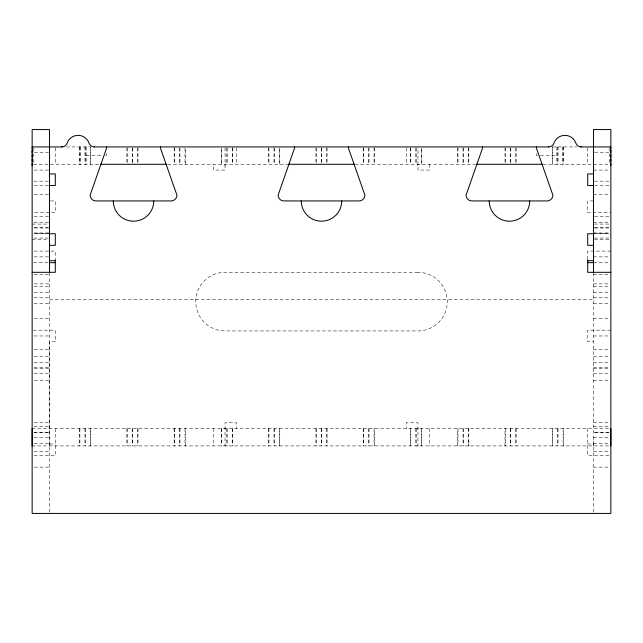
<?xml version="1.0" encoding="UTF-8"?>
<svg xmlns="http://www.w3.org/2000/svg" width="643" height="643" viewBox="0 0 643 643"><rect width="100%" height="100%" fill="white"/><g stroke="black" fill="none" stroke-linecap="round" stroke-linejoin="round"><path stroke-width="0.48" stroke-dasharray="3.21 2.41" d="M49.511 445.92L49.511 341.754L55.298 341.754L55.298 330.18L32.15 330.18M79.66 428.56L79.66 445.92M79.66 146.925L79.66 164.286M90.735 445.92L90.735 428.56M90.735 164.286L90.735 146.925M126.92 428.56L126.92 445.92M137.996 428.56L137.996 445.92M137.996 147.649L137.996 162.116M174.181 428.56L174.181 445.92M174.181 147.649L174.181 164.286M185.256 445.92L185.256 428.56M185.256 164.286L185.256 147.649M221.441 428.56L221.441 445.92M221.441 164.286L221.441 147.649M225.05 427.836L225.05 429.283M225.05 165.733L225.05 164.286M225.05 445.197L225.05 445.92L225.05 422.772L236.624 422.772L236.624 428.56M232.517 428.56L232.517 445.92M232.517 147.649L232.517 164.286M268.702 428.56L268.702 445.92M268.702 147.649L268.702 164.286M279.777 445.92L279.777 428.56M279.777 164.286L279.777 147.649M315.962 428.56L315.962 445.92M327.038 428.56L327.038 445.92M327.038 147.649L327.038 162.116M363.223 428.56L363.223 445.92M363.223 147.649L363.223 164.286M374.298 445.92L374.298 428.56M374.298 147.649L374.298 164.286M410.483 445.92L410.483 428.56M410.483 147.649L410.483 164.286M417.95 427.836L417.95 429.283M417.95 165.733L417.95 164.286M417.95 445.197L417.95 445.92L417.95 422.772L406.376 422.772L406.376 428.56M421.559 445.92L421.559 428.56M421.559 164.286L421.559 147.649M457.744 445.92L457.744 428.56M457.744 147.649L457.744 164.286M468.819 443.75L468.819 445.92L468.819 428.56L468.819 430.73M468.819 147.649L468.819 164.286M505.004 445.92L505.004 428.56M516.08 428.56L516.08 445.92M552.265 445.92L552.265 428.56M552.265 164.286L552.265 146.925M563.34 445.92L563.34 428.56M563.34 146.925L563.34 164.286M593.489 445.92L593.489 439.41M106.416 153.436L106.344 155.606L105.331 155.606M66.309 146.925L90.422 146.925M552.578 146.925L576.691 146.925M34.32 152.713L48.426 152.713M594.574 152.713L608.68 152.713M86.162 155.606L102.639 155.606M537.669 155.606L536.6 155.606L536.583 153.436M540.369 155.606L556.838 155.606M33.597 164.286L100.059 164.286M167.783 164.286L288.12 164.286M354.88 164.286L475.217 164.286M542.941 164.286L609.403 164.286M34.079 170.073L49.511 170.073M593.489 170.073L608.921 170.073M33.886 181.165L48.643 181.165M594.357 181.165L609.114 181.165M34.079 185.506L48.546 185.506M594.453 185.506L608.921 185.506M34.079 194.403L49.511 194.403M593.489 194.403L608.921 194.403M50.475 200.938L55.298 200.938L55.298 212.511L32.15 212.511M593.489 200.938L587.702 200.938L587.702 212.511L610.85 212.511M34.079 216.771L48.546 216.771M594.453 216.771L608.921 216.771M34.079 222.558L49.511 222.558M593.489 222.558L608.921 222.558M32.15 224.085L48.546 224.085M594.453 224.085L610.85 224.085M34.079 227.863L48.546 227.863M594.453 227.863L608.921 227.863M34.32 227.919L48.426 227.919M594.574 227.919L608.68 227.919M34.079 232.983L49.511 232.983M593.489 232.983L608.921 232.983M48.546 233.65L34.079 233.65L49.511 233.731M594.453 233.65L608.921 233.65L593.489 233.731M33.886 238.071L48.643 238.071M594.357 238.071L609.114 238.071M32.15 239.517L48.546 239.517M594.453 239.517L610.85 239.517M34.079 251.091L55.298 251.091L55.298 259.049M610.85 251.091L587.702 251.091L587.702 259.049M34.079 256.879L49.511 256.879M593.489 256.879L608.921 256.879M33.597 262.666L49.511 262.666M593.489 262.666L609.403 262.666M34.079 274.239L49.511 274.239M593.489 274.239L608.921 274.239M34.32 283.885L49.511 283.885M593.489 283.885L608.68 283.885M34.079 286.698L49.511 286.698M593.489 286.698L608.921 286.698M34.079 292.485L49.511 292.485M593.489 292.485L608.921 292.485M34.079 297.789L49.511 297.789M593.489 297.789L608.921 297.789M49.511 299.316L593.489 299.316M34.079 303.576L49.511 303.576M593.489 303.576L608.921 303.576M34.079 318.606L49.511 318.606M593.489 318.606L608.921 318.606M610.85 330.18L587.702 330.18L587.702 341.754L593.489 341.754M34.079 335.967L49.511 335.967M593.489 335.967L608.921 335.967M34.079 349.471L49.511 349.471M593.489 349.471L608.921 349.471M34.079 356.624L49.511 356.624M593.489 356.624L608.921 356.624M34.079 362.411L49.511 362.411M593.489 362.411L608.921 362.411M34.079 367.716L49.511 367.716M593.489 367.716L608.921 367.716M34.32 368.76L49.511 368.76M593.489 368.76L608.68 368.76M34.079 373.503L49.511 373.503M593.489 373.503L608.921 373.503M34.32 380.334L49.511 380.334M593.489 380.334L608.68 380.334M34.079 422.772L49.511 422.772M593.489 422.772L608.921 422.772M34.079 426.55L49.511 426.55M593.489 426.55L608.921 426.55M32.15 428.56L610.85 428.56M34.32 432.281L49.511 432.281L34.079 432.337M608.68 432.281L593.489 432.281L608.921 432.337M34.079 437.642L49.511 437.642M593.489 437.642L608.921 437.642M34.079 443.429L49.511 443.429M593.489 443.429L608.921 443.429M49.511 443.991L55.298 443.991M587.702 443.991L593.489 443.991M32.15 445.92L610.85 445.92M34.079 451.707L49.511 451.707M593.489 451.707L608.921 451.707M34.079 455.565L55.298 455.565L55.298 428.56M608.921 455.565L587.702 455.565L587.702 428.56M34.32 467.139L49.511 467.139M593.489 467.139L608.68 467.139M609.194 148.011L609.194 164.286M593.489 272.897L593.489 512.471M587.702 147.89L587.702 164.286M563.107 146.925L563.107 164.286M563.107 428.56L563.107 445.92M562.625 146.925L562.625 164.286M558.044 146.925L558.044 164.286M558.044 428.56L558.044 445.92M557.561 146.925L557.561 164.286M557.561 428.56L557.561 445.92M556.838 146.925L556.838 164.286M552.498 146.925L552.498 164.286M552.498 428.56L552.498 445.92M516.08 147.649L516.08 162.116M515.847 148.011L515.847 163.201M515.847 428.56L515.847 445.92M510.783 148.011L510.783 163.201M510.783 428.56L510.783 445.92M510.301 148.011L510.301 163.201M510.301 428.56L510.301 445.92M505.237 148.011L505.237 163.201M505.237 428.56L505.237 445.92M505.004 147.649L505.004 162.116M468.586 148.011L468.586 164.286M468.586 428.56L468.586 445.92M463.523 148.011L463.523 164.286M463.523 428.56L463.523 445.92M463.04 148.011L463.04 164.286M463.04 428.56L463.04 445.92M457.977 148.011L457.977 164.286M457.977 428.56L457.977 445.92M429.524 164.286L429.524 170.073L417.95 170.073L417.95 147.89M429.524 428.56L429.524 445.92M421.326 148.011L421.326 164.286M421.326 428.56L421.326 445.92M416.262 148.011L416.262 164.286M416.262 428.56L416.262 445.92M415.78 148.011L415.78 164.286M415.78 428.56L415.78 445.92M410.716 148.011L410.716 164.286M410.716 428.56L410.716 445.92M406.376 147.89L406.376 164.286M374.065 148.011L374.065 164.286M374.065 428.56L374.065 445.92M369.002 148.011L369.002 164.286M369.002 428.56L369.002 445.92M368.519 148.011L368.519 164.286M368.519 428.56L368.519 445.92M363.456 148.011L363.456 164.286M363.456 428.56L363.456 445.92M326.805 148.011L326.805 163.201M326.805 428.56L326.805 445.92M321.741 148.011L321.741 163.201M321.741 428.56L321.741 445.92M321.259 148.011L321.259 163.201M321.259 428.56L321.259 445.92M316.195 148.011L316.195 163.201M316.195 428.56L316.195 445.92M315.962 147.649L315.962 162.116M279.544 148.011L279.544 164.286M279.544 428.56L279.544 445.92M274.481 148.011L274.481 164.286M274.481 428.56L274.481 445.92M273.998 148.011L273.998 164.286M273.998 428.56L273.998 445.92M268.935 148.011L268.935 164.286M268.935 428.56L268.935 445.92M236.624 147.89L236.624 164.286M232.284 148.011L232.284 164.286M232.284 428.56L232.284 445.92M227.22 148.011L227.22 164.286M227.22 428.56L227.22 445.92M226.738 148.011L226.738 164.286M226.738 428.56L226.738 445.92M225.05 147.89L225.05 170.073L213.476 170.073L213.476 164.286M221.674 148.011L221.674 164.286M221.674 428.56L221.674 445.92M213.476 428.56L213.476 445.92M185.023 148.011L185.023 164.286M185.023 428.56L185.023 445.92M179.96 148.011L179.96 164.286M179.96 428.56L179.96 445.92M179.477 148.011L179.477 164.286M179.477 428.56L179.477 445.92M174.414 148.011L174.414 164.286M174.414 428.56L174.414 445.92M137.763 148.011L137.763 163.201M137.763 428.56L137.763 445.92M132.699 148.011L132.699 163.201M132.699 428.56L132.699 445.92M132.217 148.011L132.217 163.201M132.217 428.56L132.217 445.92M127.153 148.011L127.153 163.201M127.153 428.56L127.153 445.92M126.92 147.649L126.92 162.116M90.502 146.925L90.502 164.286M90.502 428.56L90.502 445.92M86.162 146.925L86.162 164.286M85.439 146.925L85.439 164.286M85.439 428.56L85.439 445.92M84.956 146.925L84.956 164.286M84.956 428.56L84.956 445.92M80.375 146.925L80.375 164.286M79.893 146.925L79.893 164.286M79.893 428.56L79.893 445.92M55.298 147.89L55.298 164.286M49.511 272.897L49.511 512.471M33.806 148.011L33.806 164.286M417.95 272.31L225.05 272.31A29.313 29.313 0 0 0 195.737 301.623A29.313 29.313 0 0 0 225.05 330.936L417.95 330.936A29.313 29.313 0 0 0 447.263 301.623A29.313 29.313 0 0 0 417.95 272.31"/><path stroke-width="0.96" d="M32.15 428.56L32.15 445.92M32.15 165.733L32.15 163.201M32.15 161.393L32.15 158.861M32.15 157.053L32.15 154.521M32.15 152.713L32.15 150.181M32.15 148.372L32.15 146.925L62.291 146.925M593.489 246.084L593.489 234.06M593.489 185.956L593.489 173.931L587.702 173.931L587.702 185.506L593.489 185.506M610.85 428.56L610.85 445.92M610.85 165.733L610.85 163.201M610.85 161.393L610.85 158.861M610.85 157.053L610.85 154.521M610.85 152.713L610.85 150.181M610.85 148.372L610.85 146.925L580.709 146.925M94.208 146.925L548.792 146.925M100.694 164.286L166.939 164.286M288.377 164.286L354.623 164.286M476.061 164.286L542.306 164.286M49.511 173.931L55.298 173.931L55.298 185.506L49.511 185.506M49.511 233.731L55.298 233.731L55.298 245.304L49.511 245.304M593.489 233.731L587.702 233.731L587.702 245.304L593.489 245.304M49.511 260.736L55.298 260.736M587.702 260.736L593.489 260.736M49.511 262.666L55.298 262.666M587.702 262.666L593.489 262.666M32.15 272.31L55.298 272.31L55.298 259.772M610.85 272.31L587.702 272.31L587.702 259.772M593.489 272.31L593.489 129.564L610.85 129.564L610.85 513.435L32.15 513.435L32.15 129.564L49.511 129.564L49.511 272.31M61.72 146.925A5.787 5.787 0 0 0 67.169 143.067A11.574 11.574 0 0 1 88.999 143.067A5.787 5.787 0 0 0 94.457 146.925M106.658 146.925A5.787 5.787 0 0 1 106.416 148.581L90.116 195.15A5.787 5.787 0 0 0 95.903 200.938L171.134 200.938A5.787 5.787 0 0 0 176.921 195.15L160.621 148.581A5.787 5.787 0 0 1 160.38 146.925M294.639 146.925A5.787 5.787 0 0 1 294.398 148.581L278.097 195.15A5.787 5.787 0 0 0 283.885 200.938L359.115 200.938A5.787 5.787 0 0 0 364.902 195.15L348.602 148.581A5.787 5.787 0 0 1 348.361 146.925M581.28 146.925A5.787 5.787 0 0 1 575.831 143.067A11.574 11.574 0 0 0 554.001 143.067A5.787 5.787 0 0 1 548.551 146.925M536.342 146.925A5.787 5.787 0 0 0 536.583 148.581L552.884 195.15A5.787 5.787 0 0 1 547.097 200.938L471.866 200.938A5.787 5.787 0 0 1 466.079 195.15L482.379 148.581A5.787 5.787 0 0 0 482.62 146.925M529.736 200.938A20.255 20.255 0 0 1 509.481 221.192A20.255 20.255 0 0 1 489.227 200.938M341.754 200.938A20.255 20.255 0 0 1 321.5 221.192A20.255 20.255 0 0 1 301.245 200.938M153.773 200.938A20.255 20.255 0 0 1 133.519 221.192A20.255 20.255 0 0 1 113.264 200.938"/></g></svg>
